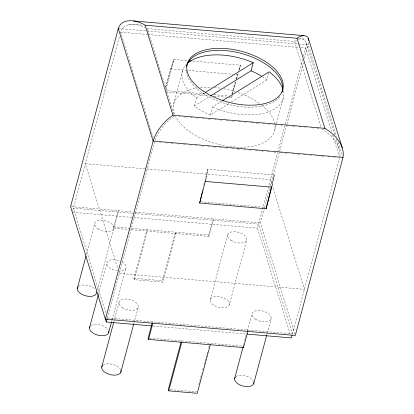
<?xml version="1.0" encoding="UTF-8"?>
<svg xmlns="http://www.w3.org/2000/svg" width="414" height="414" viewBox="0 0 414 414"><rect width="100%" height="100%" fill="white"/><g stroke="black" fill="none" stroke-linecap="round" stroke-linejoin="round"><path stroke-width="0.31" stroke-dasharray="2.07 1.55" d="M339.966 156.207C340.572 144.403 331.2 134.622 321.761 128.868M308.647 42.502L304.331 59.166M206.177 177.787L207.9 169.248L274.353 174.967L272.635 183.505M205.763 178.01L207.9 169.248L205.561 177.968M272.215 183.728L274.353 174.967L272.019 183.687M72.807 210.379L119.563 35.883M86.345 254.688L94.785 223.193M114.145 228.269L113.71 226.862L118.047 210.674L118.482 212.082L114.145 228.269L128.205 229.48M97.274 290.302L113.886 228.295M98.537 294.085L106.978 262.585M165.652 87.395L170.609 68.89L173.937 59.507L187.356 60.661M165.926 89.393L173.937 59.507L165.553 88.001M107.273 318.257L154.572 141.717M111.563 321.859L111.966 320.358M112.065 319.991L126.079 267.687M113.829 321.906L119.17 301.982M173.606 104.312L182.574 70.841M134.359 279.698L133.924 278.291L146.939 229.723L147.374 231.131L134.359 279.698L162.842 282.151L175.852 233.579L175.417 232.171L162.407 280.744L162.842 282.151M133.836 323.634L138.271 307.084M228.771 103.609L210.214 115.123A52.174 27.722 15 0 1 197.902 108.535L194.326 106.01L196.495 97.916A52.174 27.722 15 0 1 186.367 64.486M210.214 115.123L212.382 107.029L221.661 101.27M202.058 191.045L202.896 187.93M203.729 184.815L204.894 180.457M231.938 93.73L235.08 82.008M235.908 78.929L237.062 74.608L235.783 74.499M229.159 97.383L231.716 97.6L232.213 95.732M232.383 95.111L235.887 82.034M236.72 78.924L238.386 72.698M239.054 70.204L240.389 65.226L191.827 61.044M209.08 236.441L208.646 235.033L212.982 218.846L213.417 220.248L209.08 236.441L128.842 229.537M231.498 101.911L266.978 79.892L269.147 71.798M210.245 299.752L227.695 234.629M198.808 384.42L201.809 373.211M202.643 370.1L203.31 367.606M204.143 364.496L207.481 352.04M208.651 347.682L209.153 345.814M274.684 130.162L283.357 97.782M229.346 304.849A9.895 5.258 15 0 0 216.553 296.434A9.895 5.258 15 0 0 213.634 305.071A9.895 5.258 15 0 0 229.346 304.849L246.796 239.732M290.25 334.222L257.43 228.176L277.587 152.957M277.753 152.331L302.681 59.305M303.514 56.185L305.687 48.071C308.435 42.87 303.84 36.116 298.075 39.682M294.908 334.253L260.453 222.929L264.287 208.604M264.458 207.983L270.13 186.812M270.295 186.191L286.814 124.547M286.98 123.921L303.498 62.276M243.215 345.561L243.711 343.692M244.55 340.577L245.212 338.088M245.383 337.467L246.382 333.731M247.406 330.853L252.079 313.419M266.745 335.071L267.082 333.829M267.175 333.467L271.18 318.521M292.393 334.186L339.656 157.812M153.196 137.567L120.567 32.142C123.672 21.859 137.344 23.36 144.853 27.51M232.006 93.719L235.468 81.951M236.197 79.472L238.019 73.278M238.93 70.178L240.389 65.226L238.309 71.089M155.048 140.191C158.774 130.446 165.688 121.856 174.372 116.07M196.495 97.916L204.682 92.834M194.326 106.01L210.152 96.188M146.918 28.582L294.525 41.503L296.471 40.406M128.526 24.768L132.009 24.338L142.866 25.202M298.696 38.58L302.919 38.957L304.585 39.687M118.3 28.504L297.873 43.956M298.515 44.013L308.171 44.841L336.53 136.485M120.567 32.142L146.918 34.409M147.56 34.46L298.618 47.46M301.19 47.682L305.687 48.071L331.448 131.3M170.609 68.89L232.59 74.225M166.738 90.64L205.717 93.999M214.028 94.713L228.083 95.919M165.258 91.887L208.713 95.624M213.821 96.064L226.603 97.161M178.869 116.458L180.152 116.567M184.654 116.955L185.938 117.069M190.435 117.452L192.365 117.617M196.862 118.006L198.146 118.119M202.643 118.502L203.931 118.616M208.428 119.004L210.353 119.17M214.856 119.553L216.139 119.667M220.636 120.055L221.92 120.163M226.422 120.552L228.989 120.769M232.844 121.105L234.133 121.214M238.63 121.602L240.555 121.768M245.052 122.156L246.34 122.265M250.837 122.653L252.768 122.818M256.623 123.149L258.548 123.315M263.045 123.703L264.334 123.812M268.831 124.2L270.114 124.309M274.611 124.697L277.183 124.919M281.039 125.251L282.322 125.359M286.824 125.747L288.108 125.856M292.605 126.244L295.177 126.467M299.032 126.798L300.957 126.963M304.813 127.295L306.101 127.408M311.24 127.848L313.165 128.014M317.02 128.345L318.951 128.511M159.669 142.328L160.958 142.437M165.455 142.825L167.385 142.99M171.241 143.322L173.171 143.487M177.668 143.875L178.957 143.984M183.454 144.372L185.384 144.538M189.881 144.926L191.17 145.035M195.667 145.423L196.955 145.531M201.452 145.919L203.383 146.085M207.88 146.473L209.168 146.582M213.665 146.97L215.596 147.136M219.451 147.467L221.381 147.638M225.878 148.021L227.167 148.134M231.664 148.522L232.947 148.631M237.45 149.019L239.38 149.185M243.877 149.573L245.16 149.682M249.663 150.07L250.946 150.178M255.448 150.567L258.02 150.789M261.876 151.12L263.159 151.229M267.661 151.617L268.945 151.726M274.089 152.171L276.019 152.336M279.874 152.668L281.805 152.833M285.66 153.164L286.943 153.278M292.087 153.718L293.371 153.832M297.873 154.215L299.798 154.381M303.659 154.717L305.584 154.883M310.086 155.266L311.369 155.379M315.872 155.767L317.155 155.876M321.657 156.264L324.224 156.487M328.085 156.818L329.368 156.927M333.87 157.315L335.154 157.423M200.5 201.737L265.679 207.347M71.224 206.643L132.801 211.942M135.368 212.165L260.453 222.929M72.305 212.247L257.43 228.176M113.71 226.862L208.646 235.033M119.284 273.421L304.409 289.355L272.733 187.009M133.924 278.291L162.407 280.744M107.355 317.947L292.481 333.875L258.512 224.129L73.392 208.201L106.02 313.631M153.196 326.03L246.397 334.051M149.387 338.124L242.407 346.13M170.221 389.605L196.805 391.892M266.978 79.892L263.402 77.371A52.174 27.722 15 0 0 262.735 76.937M334.74 134.84L306.039 42.011M336.075 139.13L339.32 149.537M338.248 142.023L342.626 156.171M332.592 135L339.273 156.58M294.525 41.503L321.14 127.507M271.781 183.925L270.445 179.609L85.32 163.68L117.949 269.105M231.281 96.198L231.716 97.6M247.386 329.994L247.82 331.402M147.565 29.456L174.18 115.459M181.337 340.872L181.772 342.28M152.45 321.823L152.885 323.231M279.667 96.721A49.463 26.284 15 0 1 225.847 103.676A49.463 26.284 15 0 1 186.186 69.65M283.305 90.744A52.174 27.722 15 0 1 263.335 113.353A52.174 27.722 15 0 1 212.382 107.029M261.664 105.104A52.174 27.722 15 0 1 249.326 146.675A52.174 27.722 15 0 1 175.412 116.256M174.517 114.202A52.174 27.722 15 0 1 197.494 88.006M200.531 87.613A52.174 27.722 15 0 1 211.973 87.354M214.535 87.52A52.174 27.722 15 0 1 220.916 88.27M223.839 88.762A52.174 27.722 15 0 1 235.338 91.629M238.086 92.534A52.174 27.722 15 0 1 259.33 103.334M235.913 376.605A9.895 5.258 15 0 1 245.574 375.829A9.895 5.258 15 0 1 253.575 381.325M121.959 261.917A9.895 5.258 15 0 1 126.037 267.874A9.895 5.258 15 0 1 119.553 271.004M117.54 270.875A9.895 5.258 15 0 1 106.921 262.766A9.895 5.258 15 0 1 120.148 261.027M91.183 325.523A9.895 5.258 15 0 1 100.473 324.995A9.895 5.258 15 0 1 108.277 330.087M78.619 286.379A9.895 5.258 15 0 1 95.22 289.479M103.003 365.169A9.895 5.258 15 0 1 112.665 364.392A9.895 5.258 15 0 1 120.665 369.888M230.986 240.311A9.895 5.258 15 0 0 246.703 240.094A9.895 5.258 15 0 0 233.905 231.674A9.895 5.258 15 0 0 230.986 240.311M255.371 319.106A9.895 5.258 15 0 0 271.087 318.884A9.895 5.258 15 0 0 258.289 310.464A9.895 5.258 15 0 0 255.371 319.106M98.077 228.88A9.895 5.258 15 0 0 113.788 228.657A9.895 5.258 15 0 0 100.995 220.238A9.895 5.258 15 0 0 98.077 228.88M122.461 307.669A9.895 5.258 15 0 0 138.172 307.447A9.895 5.258 15 0 0 125.38 299.027A9.895 5.258 15 0 0 122.461 307.669"/><path stroke-width="0.62" d="M272.51 184.116L266.114 208.754L199.657 203.036L206.058 178.398M199.657 203.036L202.405 191.775M266.114 208.754L271.455 186.854M343.004 157.398C345.074 144.972 334.724 134.25 324.871 128.319L172.974 115.252C163.872 121.39 156.482 130.545 153.133 141.06L105.415 319.147L295.286 335.485L343.004 157.398L153.133 141.06L118.3 28.504C122.021 17.176 137.308 20.162 145.107 25.202L297.004 38.274C300.523 35.118 309.154 33.891 308.766 40.738M118.3 28.504L70.582 206.591L106.269 321.994L151.907 325.921M77.335 288.315L86.008 255.935M89.527 327.707L98.372 294.706M106.269 321.994L107.102 318.878M108.628 332.809L111.464 322.227M101.72 367.104L113.731 322.273M120.821 372.207L133.763 323.898M152.114 323.07L148.108 338.015L148.543 339.423L243.479 347.589L247.82 331.402M148.543 339.423L152.885 323.231M210.7 95.846L251.091 70.778L253.259 62.685A52.174 27.722 15 0 0 187.149 63.704M181.006 342.119L168.322 389.445L168.757 390.847L197.24 393.3L210.255 344.733M168.757 390.847L181.772 342.28M234.629 378.541L243.07 347.046M253.73 383.643L266.678 335.335M292.061 335.433L291.394 337.922L247.039 334.103M205.225 92.498L253.259 62.685M222.209 100.933L269.147 71.798A52.174 27.722 15 0 1 283.016 89.605M133.562 20.969L304.031 35.635M189.27 60.827L191.185 60.993M205.442 181.451L271.9 187.169M342.254 147.834L308.311 38.155M297.004 38.274L324.871 128.319M145.107 25.202L172.974 115.252M243.189 346.653L243.479 347.589M186.543 66.483A49.463 26.284 15 0 1 241.486 53.463A49.463 26.284 15 0 1 282.001 92.332M251.091 70.778A52.174 27.722 15 0 1 261.353 76.072M253.875 382.52A9.895 5.258 15 0 1 242.542 385.895A9.895 5.258 15 0 1 235.302 377.18M108.722 331.293A9.895 5.258 15 0 1 98.123 335.247A9.895 5.258 15 0 1 89.962 326.662M96.529 291.901A9.895 5.258 15 0 1 85.589 295.767A9.895 5.258 15 0 1 78.008 286.954M120.914 370.69A9.895 5.258 15 0 1 109.974 374.556A9.895 5.258 15 0 1 102.393 365.743M203.202 91.039A49.463 26.284 15 0 0 282.332 90.92A49.463 26.284 15 0 0 219.441 48.329A49.463 26.284 15 0 0 203.202 91.039"/></g></svg>
